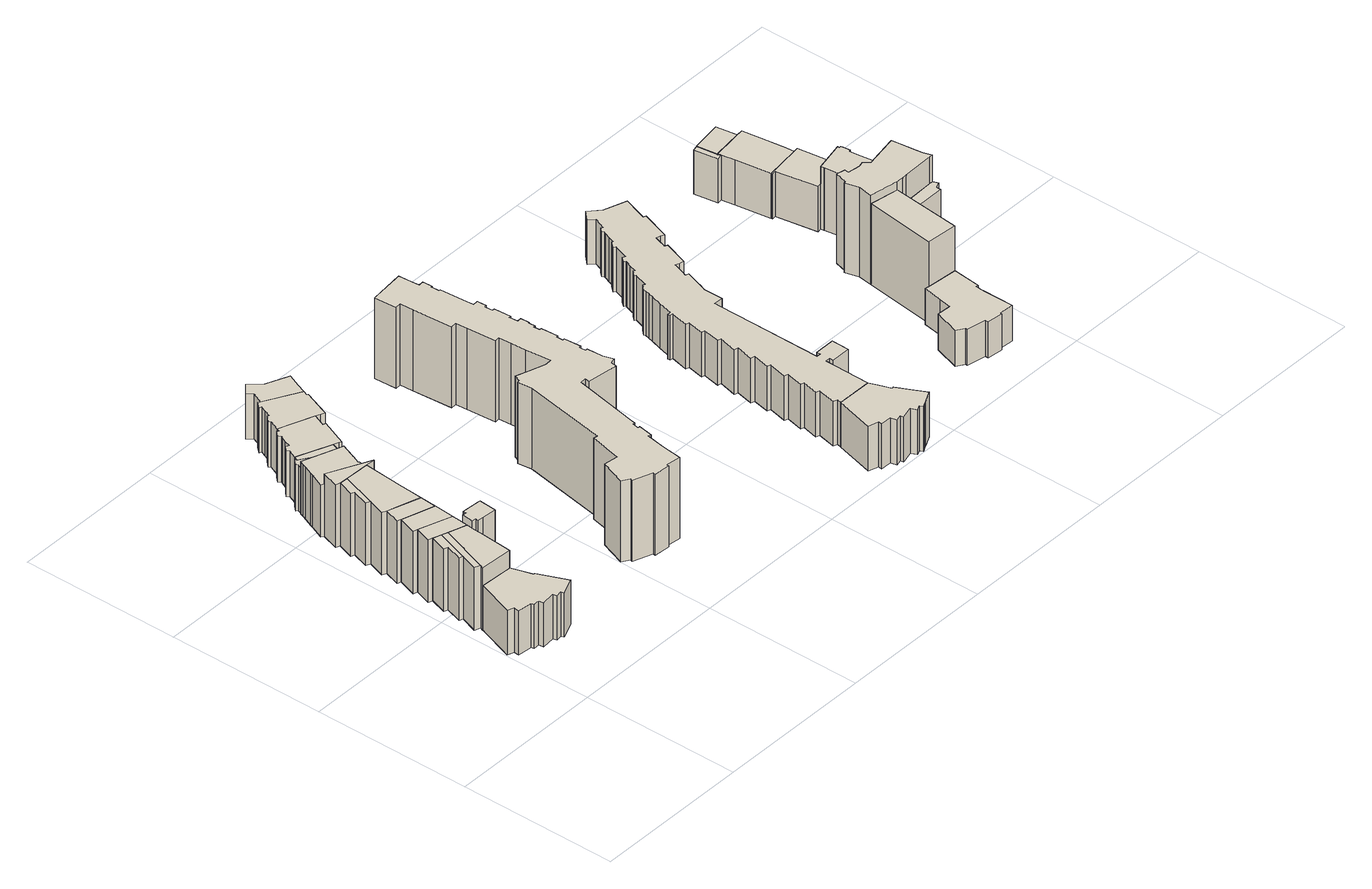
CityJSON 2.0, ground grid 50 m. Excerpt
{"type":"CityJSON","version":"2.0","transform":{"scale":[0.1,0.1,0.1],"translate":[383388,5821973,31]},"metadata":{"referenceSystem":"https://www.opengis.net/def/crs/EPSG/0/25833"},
"CityObjects":{
"building1":{"type":"Building","attributes":{"Gemeindeschluessel":"11000004","function":"31001_1010"},"address":[{"country":"Germany","locality":"Berlin","thoroughfareNumber":"68, 68A, 68B, 68C, 68D, 68E","thoroughfareName":"Heilmannring"}],"children":["building1-1","building1-2","building1-3","building1-4","building1-5","building1-6","building1-7","building1-8","building1-9","building1-10","building1-11","building1-12","building1-13","building1-14","building1-15","building1-16","building1-17"]},
"building1-1":{"type":"BuildingPart","attributes":{"BezugspunktDach":"2200","measuredHeight":20.8,"storeysAboveGround":6},"parents":["building1"],"geometry":[{"type":"Solid","lod":"1","boundaries":[[[[0,1,2,3,4,5,6,7]],[[8,9,10,11,12,13,14,15]],[[8,15,7,6]],[[11,10,4,3]],[[12,11,3,2]],[[13,12,2,1]],[[15,14,0,7]],[[8,6,5,9]],[[9,5,4,10]],[[13,1,0,14]]]]}]},
"building1-2":{"type":"BuildingPart","attributes":{"BezugspunktDach":"2200","measuredHeight":20.8,"storeysAboveGround":6},"parents":["building1"],"geometry":[{"type":"MultiSurface","lod":"1","boundaries":[[[16,17,18,19,20,21,22]],[[23,24,25,26,27,28,29]],[[23,29,22,21]],[[30,19,20,19]],[[26,31,32,18]],[[27,26,18,17]],[[28,27,17,16]],[[29,28,33,34,35,36,16,22]],[[24,23,21,20]],[[25,24,20,19,30]],[[25,19,32,31]],[[36,35,34,33]]]}]},
"building1-3":{"type":"BuildingPart","attributes":{"BezugspunktDach":"2200","measuredHeight":20.86,"storeysAboveGround":6},"parents":["building1"],"geometry":[{"type":"MultiSurface","lod":"1","boundaries":[[[21,20,37,38,39]],[[40,41,24,23,42]],[[40,42,39,38]],[[24,20,37,20]],[[43,21,20,21]],[[42,23,21,39]],[[41,40,38,37]],[[41,37,20,24]],[[23,24,44,20,21,43]]]}]},
"building1-4":{"type":"BuildingPart","attributes":{"BezugspunktDach":"2200","measuredHeight":20.86,"storeysAboveGround":6},"parents":["building1"],"geometry":[{"type":"MultiSurface","lod":"1","boundaries":[[[38,37,45,46,47,48]],[[49,50,51,41,40,52]],[[49,52,48,47]],[[50,49,47,46]],[[51,50,46,45]],[[41,37,45,53,45,37]],[[52,40,38,48]],[[51,53,45,37,41]],[[40,41,37,38]]]}]},
"building1-5":{"type":"BuildingPart","attributes":{"BezugspunktDach":"2200","measuredHeight":20.79,"storeysAboveGround":6},"parents":["building1"],"geometry":[{"type":"MultiSurface","lod":"1","boundaries":[[[45,19,54,55,56]],[[57,58,25,51,59]],[[57,59,56,55]],[[58,54,60,61]],[[59,51,45,56]],[[57,55,54,58]],[[25,61,60,19]],[[25,19,20,24]],[[24,20,37,41]],[[41,62,37,45,51]]]}]},
"building1-6":{"type":"BuildingPart","attributes":{"BezugspunktDach":"2200","measuredHeight":20.81,"storeysAboveGround":6},"parents":["building1"],"geometry":[{"type":"MultiSurface","lod":"1","boundaries":[[[55,54,63,64,65]],[[66,67,58,57,68]],[[66,68,65,64]],[[68,57,55,65]],[[66,64,63,67]],[[69,57,58,54,55]]]}]},
"building1-7":{"type":"BuildingPart","attributes":{"BezugspunktDach":"2200","measuredHeight":20.82,"storeysAboveGround":6},"parents":["building1"],"geometry":[{"type":"MultiSurface","lod":"1","boundaries":[[[64,63,1,0,70]],[[14,13,67,66,71]],[[14,71,70,0]],[[67,13,1,63]],[[71,66,64,70]],[[13,14,0,1]],[[72,66,67,63,64]]]}]},
"building1-8":{"type":"BuildingPart","attributes":{"BezugspunktDach":"2200","measuredHeight":18.82,"storeysAboveGround":6},"parents":["building1"],"geometry":[{"type":"MultiSurface","lod":"1","boundaries":[[[73,74,75,76,77,78,79,80,81,82,83,84,85,86,87,88]],[[89,90,91,92,93,94,95,96,97,98,99,100,101,102,103,104]],[[89,104,88,87]],[[90,89,87,86]],[[91,90,86,85]],[[92,91,85,84]],[[93,92,84,83]],[[105,106,83,82]],[[95,94,82,81]],[[96,95,81,80]],[[97,96,80,79]],[[98,97,79,78]],[[99,98,78,77]],[[100,99,77,76]],[[101,100,76,75]],[[102,101,75,74]],[[104,103,73,88]],[[107,94,93,108,106,105]],[[103,102,74,73]]]}]},
"building1-9":{"type":"BuildingPart","attributes":{"BezugspunktDach":"2200","measuredHeight":15.21,"storeysAboveGround":6},"parents":["building1"],"geometry":[{"type":"MultiSurface","lod":"1","boundaries":[[[105,109,110,111,112,113,114,106]],[[115,116,117,118,119,120,94,93]],[[115,93,106,114]],[[116,115,114,113]],[[117,116,113,112]],[[118,117,112,111]],[[119,118,111,110]],[[121,122,119,110,109]],[[94,120,109,105]],[[120,119,122,121]],[[93,94,123,105,106,108]]]}]},
"building1-10":{"type":"BuildingPart","attributes":{"BezugspunktDach":"2200","measuredHeight":15.12,"storeysAboveGround":6},"parents":["building1"],"geometry":[{"type":"Solid","lod":"1","boundaries":[[[[121,124,125,122]],[[126,127,120,119]],[[126,119,122,125]],[[120,127,124,121]],[[127,126,125,124]],[[119,120,121,122]]]]}]},
"building1-11":{"type":"BuildingPart","attributes":{"BezugspunktDach":"2200","measuredHeight":20.81,"storeysAboveGround":6},"parents":["building1"],"geometry":[{"type":"MultiSurface","lod":"1","boundaries":[[[128,4,129,130,131,132]],[[103,102,133,10,134,135]],[[103,135,132,131]],[[74,73,103,131,130]],[[133,102,130,129]],[[10,133,129,4]],[[5,4,10,4,128]],[[135,134,128,132]],[[102,103,73,74]],[[10,4,5,9]],[[134,9,5,128]]]}]},
"building1-12":{"type":"BuildingPart","attributes":{"BezugspunktDach":"2200","measuredHeight":20.8,"storeysAboveGround":6},"parents":["building1"],"geometry":[{"type":"Solid","lod":"1","boundaries":[[[[6,5,128,136,137,138]],[[139,140,134,9,8,141]],[[139,141,138,137]],[[140,139,137,136]],[[134,140,136,128]],[[9,134,128,5]],[[141,8,6,138]],[[9,5,6,8]]]]}]},
"building1-13":{"type":"BuildingPart","attributes":{"BezugspunktDach":"2200","measuredHeight":15.12,"storeysAboveGround":6},"parents":["building1"],"geometry":[{"type":"MultiSurface","lod":"1","boundaries":[[[124,142,143,144,145,146,147,148,149,150,151,152,153,154,155,156,157,125]],[[158,159,160,161,162,163,164,165,166,167,168,169,170,171,172,173,127,126]],[[158,126,125,157]],[[159,158,157,156]],[[160,159,156,155]],[[161,160,155,154]],[[162,161,154,153]],[[163,162,153,152]],[[164,163,152,151]],[[165,164,151,150]],[[166,165,150,149]],[[167,166,149,148]],[[168,167,148,147]],[[174,175,147,146]],[[170,169,146,145]],[[171,170,145,144]],[[172,171,144,143]],[[173,172,143,142]],[[127,173,142,124]],[[169,168,175,174]]]}]},
"building1-14":{"type":"BuildingPart","attributes":{"BezugspunktDach":"2200","measuredHeight":15.02,"storeysAboveGround":6},"parents":["building1"],"geometry":[{"type":"MultiSurface","lod":"1","boundaries":[[[174,176,177,178,179,180,181,182,183,184,185,186,187,188,189,175]],[[190,191,192,193,194,195,196,197,198,199,200,201,202,203,169,168]],[[190,168,175,189]],[[191,190,189,188]],[[192,191,188,187]],[[193,192,187,186]],[[194,193,186,185]],[[195,194,185,184]],[[196,195,184,183]],[[197,196,183,182]],[[198,197,182,181]],[[200,199,180,179]],[[201,200,179,178]],[[202,201,178,177]],[[203,202,177,176]],[[169,203,176,174]],[[204,199,198,181,180]],[[169,174,175,168]]]}]},
"building1-15":{"type":"BuildingPart","attributes":{"BezugspunktDach":"2200","measuredHeight":14.99,"storeysAboveGround":6},"parents":["building1"],"geometry":[{"type":"MultiSurface","lod":"1","boundaries":[[[180,205,206,207,208,209,210,181]],[[211,212,213,214,215,216,199,198]],[[211,198,181,210]],[[212,211,210,209]],[[213,212,209,208]],[[214,213,208,207]],[[215,214,207,206]],[[216,215,206,205]],[[199,216,205,180]],[[217,198,199,180,181]]]}]},
"building1-16":{"type":"BuildingPart","attributes":{"BezugspunktDach":"2200","measuredHeight":23.24,"storeysAboveGround":6},"parents":["building1"],"geometry":[{"type":"MultiSurface","lod":"1","boundaries":[[[218,219,220,221,222,223,224,225,226,227]],[[61,228,229,230,231,232,233,234,235,31]],[[60,19,25,19,32,227,226]],[[228,61,226,225]],[[229,228,225,224]],[[230,229,224,223]],[[231,230,223,222]],[[232,231,222,221]],[[233,232,221,220]],[[234,233,220,219]],[[235,234,219,218]],[[31,235,218,227]],[[31,32,19,25]],[[61,25,19,60]]]}]},
"building1-17":{"type":"BuildingPart","attributes":{"BezugspunktDach":"2200","measuredHeight":14.69,"storeysAboveGround":6},"parents":["building1"],"geometry":[{"type":"Solid","lod":"1","boundaries":[[[[236,237,238,239,240,241,242,243,244,245,246,247,248,249,36,35,250,251]],[[252,34,33,253,254,255,256,257,258,259,260,261,262,263,264,265,266,267]],[[252,267,251,250]],[[34,252,250,35]],[[253,33,36,249]],[[254,253,249,248]],[[255,254,248,247]],[[256,255,247,246]],[[257,256,246,245]],[[258,257,245,244]],[[259,258,244,243]],[[260,259,243,242]],[[261,260,242,241]],[[262,261,241,240]],[[263,262,240,239]],[[264,263,239,238]],[[265,264,238,237]],[[266,265,237,236]],[[267,266,236,251]],[[33,34,35,36]]]]}]},
"building2":{"type":"Building","attributes":{"Gemeindeschluessel":"11000004","BezugspunktDach":"2200","function":"31001_1010","measuredHeight":26.9,"storeysAboveGround":3},"address":[{"country":"Germany","locality":"Berlin","thoroughfareNumber":"66, 66A, 66B, 66C","thoroughfareName":"Heilmannring"}],"geometry":[{"type":"Solid","lod":"1","boundaries":[[[[268,269,270,271,272,273,274,275,276,277,278,279,280,281,282,283,284,285,286,287,288,289,290,291,292,293,294,295,296,297,298,299,300,301,302,303,304,305,306,307,308,309,310,311,312,313,314,315,316,317,318,319,320,321,322,323,324,325,326,327,328,329,330,331,332,333,334,335,336,337,338,339,340,341,342,343,344,345]],[[346,347,348,349,350,351,352,353,354,355,356,357,358,359,360,361,362,363,364,365,366,367,368,369,370,371,372,373,374,375,376,377,378,379,380,381,382,383,384,385,386,387,388,389,390,391,392,393,394,395,396,397,398,399,400,401,402,403,404,405,406,407,408,409,410,411,412,413,414,415,416,417,418,419,420,421,422,423]],[[346,423,345,344]],[[347,346,344,343]],[[348,347,343,342]],[[349,348,342,341]],[[350,349,341,340]],[[351,350,340,339]],[[352,351,339,338]],[[353,352,338,337]],[[354,353,337,336]],[[355,354,336,335]],[[356,355,335,334]],[[357,356,334,333]],[[358,357,333,332]],[[359,358,332,331]],[[360,359,331,330]],[[361,360,330,329]],[[362,361,329,328]],[[363,362,328,327]],[[364,363,327,326]],[[365,364,326,325]],[[366,365,325,324]],[[367,366,324,323]],[[368,367,323,322]],[[369,368,322,321]],[[370,369,321,320]],[[371,370,320,319]],[[372,371,319,318]],[[373,372,318,317]],[[374,373,317,316]],[[375,374,316,315]],[[376,375,315,314]],[[377,376,314,313]],[[378,377,313,312]],[[379,378,312,311]],[[380,379,311,310]],[[381,380,310,309]],[[382,381,309,308]],[[383,382,308,307]],[[384,383,307,306]],[[385,384,306,305]],[[386,385,305,304]],[[387,386,304,303]],[[388,387,303,302]],[[389,388,302,301]],[[390,389,301,300]],[[391,390,300,299]],[[392,391,299,298]],[[393,392,298,297]],[[394,393,297,296]],[[395,394,296,295]],[[396,395,295,294]],[[397,396,294,293]],[[398,397,293,292]],[[399,398,292,291]],[[400,399,291,290]],[[401,400,290,289]],[[402,401,289,288]],[[403,402,288,287]],[[404,403,287,286]],[[405,404,286,285]],[[406,405,285,284]],[[407,406,284,283]],[[408,407,283,282]],[[409,408,282,281]],[[410,409,281,280]],[[411,410,280,279]],[[412,411,279,278]],[[413,412,278,277]],[[414,413,277,276]],[[415,414,276,275]],[[416,415,275,274]],[[417,416,274,273]],[[418,417,273,272]],[[419,418,272,271]],[[420,419,271,270]],[[421,420,270,269]],[[422,421,269,268]],[[423,422,268,345]]]]}]},
"building3":{"type":"Building","attributes":{"Gemeindeschluessel":"11000004","function":"31001_1010"},"address":[{"country":"Germany","locality":"Berlin","thoroughfareNumber":"64, 64A, 64B, 64C, 64D, 64E","thoroughfareName":"Heilmannring"}],"children":["building3-1","building3-2"]},
"building3-1":{"type":"BuildingPart","attributes":{"BezugspunktDach":"2200","measuredHeight":14.83,"storeysAboveGround":6},"parents":["building3"],"geometry":[{"type":"Solid","lod":"1","boundaries":[[[[424,425,426,427,428,429,430,431,432,433,434,435,436,437,438,439,440,441,442,443,444,445,446,447,448,449,450,451,452,453,454,455,456,457,458,459,460,461,462,463,464,465,466,467,468,469,470,471,472,473,474,475,476,477,478,479,480,481,482,483,484,485,486,487,488,489,490,491,492,493,494,495,496,497,498,499,500,501,502,503,504,505,506,507,508,509]],[[510,511,512,513,514,515,516,517,518,519,520,521,522,523,524,525,526,527,528,529,530,531,532,533,534,535,536,537,538,539,540,541,542,543,544,545,546,547,548,549,550,551,552,553,554,555,556,557,558,559,560,561,562,563,564,565,566,567,568,569,570,571,572,573,574,575,576,577,578,579,580,581,582,583,584,585,586,587,588,589,590,591,592,593,594,595]],[[510,595,509,508]],[[511,510,508,507]],[[512,511,507,506]],[[513,512,506,505]],[[514,513,505,504]],[[515,514,504,503]],[[516,515,503,502]],[[517,516,502,501]],[[518,517,501,500]],[[519,518,500,499]],[[520,519,499,498]],[[521,520,498,497]],[[522,521,497,496]],[[523,522,496,495]],[[524,523,495,494]],[[525,524,494,493]],[[526,525,493,492]],[[527,526,492,491]],[[528,527,491,490]],[[529,528,490,489]],[[530,529,489,488]],[[531,530,488,487]],[[532,531,487,486]],[[533,532,486,485]],[[534,533,485,484]],[[535,534,484,483]],[[536,535,483,482]],[[537,536,482,481]],[[538,537,481,480]],[[539,538,480,479]],[[540,539,479,478]],[[541,540,478,477]],[[542,541,477,476]],[[543,542,476,475]],[[544,543,475,474]],[[545,544,474,473]],[[546,545,473,472]],[[547,546,472,471]],[[548,547,471,470]],[[549,548,470,469]],[[550,549,469,468]],[[551,550,468,467]],[[552,551,467,466]],[[553,552,466,465]],[[554,553,465,464]],[[555,554,464,463]],[[556,555,463,462]],[[557,556,462,461]],[[558,557,461,460]],[[559,558,460,459]],[[560,559,459,458]],[[561,560,458,457]],[[562,561,457,456]],[[563,562,456,455]],[[564,563,455,454]],[[565,564,454,453]],[[566,565,453,452]],[[567,566,452,451]],[[568,567,451,450]],[[569,568,450,449]],[[570,569,449,448]],[[571,570,448,447]],[[572,571,447,446]],[[573,572,446,445]],[[574,573,445,444]],[[575,574,444,443]],[[576,575,443,442]],[[577,576,442,441]],[[578,577,441,440]],[[579,578,440,439]],[[580,579,439,438]],[[581,580,438,437]],[[582,581,437,436]],[[583,582,436,435]],[[584,583,435,434]],[[585,584,434,433]],[[586,585,433,432]],[[587,586,432,431]],[[588,587,431,430]],[[589,588,430,429]],[[590,589,429,428]],[[591,590,428,427]],[[592,591,427,426]],[[594,593,425,424]],[[595,594,424,509]],[[593,592,426,425]]]]}]},
"building3-2":{"type":"BuildingPart","attributes":{"BezugspunktDach":"2200","measuredHeight":14.89,"storeysAboveGround":6},"parents":["building3"],"geometry":[{"type":"MultiSurface","lod":"1","boundaries":[[[596,597,598,599,600,601,602,603,604,605,606,607,608,609,610,611,612,426,425,613]],[[614,615,616,617,618,619,620,621,622,623,624,625,626,627,628,629,630,631,632,633]],[[614,633,613,425]],[[615,614,593,592,426,425,426]],[[616,615,426,612]],[[617,616,612,611]],[[618,617,611,610]],[[619,618,610,609]],[[620,619,609,608]],[[621,620,608,607]],[[622,621,607,606]],[[623,622,606,605]],[[624,623,605,604]],[[625,624,604,603]],[[626,625,603,602]],[[627,626,602,601]],[[628,627,601,600]],[[629,628,600,599]],[[630,629,599,598]],[[631,630,598,597]],[[632,631,597,596]],[[633,632,596,613]],[[425,426,592,593]]]}]},
"building4":{"type":"Building","attributes":{"Gemeindeschluessel":"11000004","function":"31001_1010"},"address":[{"country":"Germany","locality":"Berlin","thoroughfareNumber":"62, 62A, 62B, 62C","thoroughfareName":"Heilmannring"}],"children":["building4-1","building4-2","building4-3","building4-4","building4-5","building4-6","building4-7","building4-8","building4-9"]},
"building4-1":{"type":"BuildingPart","attributes":{"BezugspunktDach":"2200","measuredHeight":29.75,"storeysAboveGround":6},"parents":["building4"],"geometry":[{"type":"MultiSurface","lod":"1","boundaries":[[[634,635,636,637,638,639,640,641,642,643,644,645,646,647,648,649,650,651]],[[652,653,654,655,656,657,658,659,660,661,662,663,664,665,666,667,668,669]],[[652,669,651,650]],[[653,652,650,649]],[[654,653,649,648]],[[655,654,648,647]],[[656,655,647,646]],[[657,656,646,645]],[[658,657,645,644]],[[659,658,644,643]],[[660,670,671,643,642]],[[661,660,642,641]],[[662,661,641,640]],[[672,673,662,640,639]],[[674,672,675,639,638]],[[665,664,638,637]],[[666,665,637,636]],[[676,677,678,636,635]],[[668,667,635,634]],[[669,668,634,651]],[[671,670,660,659]],[[663,662,673,672]],[[679,664,663,675,672,674]],[[667,666,678,677,676]]]}]},
"building4-2":{"type":"BuildingPart","attributes":{"BezugspunktDach":"2200","measuredHeight":26.9,"storeysAboveGround":6},"parents":["building4"],"geometry":[{"type":"MultiSurface","lod":"1","boundaries":[[[680,677,676,681]],[[667,666,682,683]],[[667,683,681,676]],[[682,666,677,680]],[[684,685,686,687,684,683,682,680,681]],[[667,676,677,666]],[[687,686,685,684]]]}]},
"building4-3":{"type":"BuildingPart","attributes":{"BezugspunktDach":"2200","measuredHeight":20.87,"storeysAboveGround":6},"parents":["building4"],"geometry":[{"type":"Solid","lod":"1","boundaries":[[[[688,689,690,691,673,672,674]],[[663,662,692,693,694,695,664]],[[692,662,673,691]],[[693,692,691,690]],[[694,693,690,689]],[[695,694,689,688]],[[664,695,688,674]],[[663,664,674,672]],[[662,663,672,673]]]]}]},
"building4-4":{"type":"BuildingPart","attributes":{"BezugspunktDach":"2200","measuredHeight":21.06,"storeysAboveGround":6},"parents":["building4"],"geometry":[{"type":"MultiSurface","lod":"1","boundaries":[[[696,697,698,699,671,670,700,701,702,703,704,705,706,707,708]],[[709,710,711,712,713,714,715,716,660,659,717,718,719,720,721]],[[722,723,724,708,707]],[[710,709,707,706]],[[711,710,706,705]],[[712,711,705,704]],[[713,712,704,703]],[[714,713,703,702]],[[715,714,702,701]],[[716,715,701,700]],[[660,716,700,670]],[[717,659,671,699]],[[718,717,699,698]],[[719,718,698,697]],[[720,719,697,696]],[[721,720,696,708]],[[709,721,724,723,722]],[[670,671,659,660]]]}]},
"building4-5":{"type":"BuildingPart","attributes":{"BezugspunktDach":"2200","measuredHeight":15,"storeysAboveGround":6},"parents":["building4"],"geometry":[{"type":"Solid","lod":"1","boundaries":[[[[725,726,727,724,723,728,729,730]],[[731,732,709,721,733,734,735,736]],[[730,736,730,729]],[[732,731,729,728]],[[709,732,728,723]],[[733,721,724,727]],[[734,733,727,726]],[[735,734,726,725]],[[736,735,725,730]],[[731,736,730,729]],[[721,709,723,724]]]]}]},
"building4-6":{"type":"BuildingPart","attributes":{"BezugspunktDach":"2200","measuredHeight":14.99,"storeysAboveGround":6},"parents":["building4"],"geometry":[{"type":"MultiSurface","lod":"1","boundaries":[[[737,738,730,729,739,740,741,742]],[[743,744,745,731,736,746,747,748]],[[749,750,742,741]],[[744,743,741,740]],[[745,744,740,739]],[[731,745,739,729]],[[746,736,730,738]],[[751,747,746,738,737]],[[752,751,753,737,742]],[[754,743,755,748,750,749]],[[736,731,729,730]],[[753,747,748,752,756,757,758,747,751]],[[753,751,747]]]}]},
"building4-7":{"type":"BuildingPart","attributes":{"BezugspunktDach":"2200","measuredHeight":14.93,"storeysAboveGround":6},"parents":["building4"],"geometry":[{"type":"MultiSurface","lod":"1","boundaries":[[[750,749,759,760]],[[761,743,748,758]],[[761,758,760,759]],[[743,761,759,749]],[[757,752,748,750,760]],[[743,749,750,748]],[[758,748,752,757]]]}]},
"building4-8":{"type":"BuildingPart","attributes":{"BezugspunktDach":"2200","measuredHeight":14.7,"storeysAboveGround":6},"parents":["building4"],"geometry":[{"type":"MultiSurface","lod":"1","boundaries":[[[762,751,757,763]],[[758,747,764,765]],[[758,765,763,757]],[[758,748,747]],[[764,747,751,762]],[[765,764,762,763]],[[751,747,748,752]],[[757,752,748,758]]]}]},
"building4-9":{"type":"BuildingPart","attributes":{"BezugspunktDach":"2200","measuredHeight":11.87,"storeysAboveGround":6},"parents":["building4"],"geometry":[{"type":"Solid","lod":"1","boundaries":[[[[766,767,768,769,770,771,772,773,774,775,776,777,686,685,778,779,780,781,782]],[[783,784,785,786,684,687,787,788,789,790,791,792,793,794,795,796,797,798,799]],[[783,799,782,781]],[[784,783,781,780]],[[785,784,780,779]],[[786,785,779,778]],[[684,786,778,685]],[[787,687,686,777]],[[788,787,777,776]],[[789,788,776,775]],[[790,789,775,774]],[[791,790,774,773]],[[792,791,773,772]],[[793,792,772,771]],[[794,793,771,770]],[[795,794,770,769]],[[796,795,769,768]],[[797,796,768,767]],[[798,797,767,766]],[[799,798,766,782]],[[687,684,685,686]]]]}]}
},
"vertices":[
[71,747,214],[172,714,214],[178,793,214],[186,901,214],[187,913,214],[111,916,214],[75,805,214],[57,752,214],[75,805,6],[111,916,6],[187,913,6],[186,901,6],[178,793,6],[172,714,6],[71,747,6],[57,752,6],
[148,390,214],[156,494,214],[157,517,214],[160,545,214],[104,563,214],[50,407,214],[45,395,214],[50,407,6],[104,563,6],[160,545,6],[157,517,6],[156,494,6],[148,390,6],[45,395,6],[160,545,181],[158,526,6],[158,526,214],[148,390,9],[45,395,9],[45,395,156],[148,390,156],
[85,570,214],[50,466,214],[32,413,214],[50,466,6],[85,570,6],[32,413,6],[50,407,14],[104,563,145],
[59,578,214],[42,526,214],[54,522,214],[38,470,214],[54,522,6],[42,526,6],[59,578,6],[38,470,6],[59,578,58],
[164,599,214],[62,633,214],[45,583,214],[62,633,6],[164,599,6],[45,583,6],[161,562,214],[161,562,6],[85,570,173],
[168,662,214],[67,693,214],[48,637,214],[67,693,6],[168,662,6],[48,637,6],[62,633,131],
[55,697,214],[55,697,6],[67,693,207],
[87,975,180],[215,913,180],[215,918,180],[219,965,180],[216,966,180],[222,981,180],[225,988,180],[227,994,180],[245,1040,180],[239,1042,180],[122,1084,180],[117,1071,180],[112,1059,180],[101,1032,180],[97,1022,180],[79,979,180],[97,1022,6],[101,1032,6],[112,1059,6],[117,1071,6],[122,1084,6],[239,1042,6],[245,1040,6],[227,994,6],[225,988,6],[222,981,6],[216,966,6],[219,965,6],[215,918,6],[215,913,6],[87,975,6],[79,979,6],[239,1042,158],[122,1084,158],[239,1042,64],[122,1084,130],
[242,1050,158],[143,1113,158],[137,1118,158],[123,1103,158],[128,1098,158],[124,1087,158],[124,1087,6],[128,1098,6],[123,1103,6],[137,1118,6],[143,1113,6],[242,1050,6],[242,1050,157],[143,1113,157],[239,1042,127],
[255,1085,157],[149,1127,157],[149,1127,6],[255,1085,6],
[83,917,214],[215,911,214],[215,913,214],[87,975,214],[70,921,214],[215,911,6],[83,917,6],[70,921,6],
[67,866,214],[78,862,214],[61,810,214],[78,862,6],[67,866,6],[61,810,6],
[272,1078,157],[279,1075,157],[312,1158,157],[303,1161,157],[319,1200,157],[212,1241,157],[208,1231,157],[202,1234,157],[187,1218,157],[194,1211,157],[191,1204,157],[184,1189,157],[177,1171,157],[169,1175,157],[154,1161,157],[160,1154,157],[160,1154,6],[154,1161,6],[169,1175,6],[177,1171,6],[184,1189,6],[191,1204,6],[194,1211,6],[187,1218,6],[202,1234,6],[208,1231,6],[212,1241,6],[319,1200,6],[303,1161,6],[312,1158,6],[279,1075,6],[272,1078,6],[319,1200,156],[212,1241,156],
[334,1194,156],[346,1189,156],[379,1275,156],[375,1276,156],[381,1291,156],[274,1350,156],[267,1354,156],[252,1336,156],[259,1333,156],[252,1316,156],[243,1294,156],[238,1297,156],[220,1279,156],[225,1273,156],[225,1273,6],[220,1279,6],[238,1297,6],[243,1294,6],[252,1316,6],[259,1333,6],[252,1336,6],[267,1354,6],[274,1350,6],[381,1291,6],[375,1276,6],[379,1275,6],[346,1189,6],[334,1194,6],[381,1291,89],
[392,1319,156],[409,1361,156],[339,1391,156],[306,1428,156],[275,1401,156],[289,1385,156],[289,1385,6],[275,1401,6],[306,1428,6],[339,1391,6],[409,1361,6],[392,1319,6],[274,1350,81],
[171,525,238],[171,516,238],[188,514,238],[233,511,238],[237,566,238],[231,567,238],[175,571,238],[174,561,238],[161,562,238],[158,526,238],[174,561,6],[175,571,6],[231,567,6],[237,566,6],[233,511,6],[188,514,6],[171,516,6],[171,525,6],
[24,270,156],[22,253,156],[68,249,156],[70,239,156],[89,241,156],[91,224,156],[133,229,156],[136,217,156],[155,220,156],[158,211,156],[211,233,156],[172,324,156],[168,324,156],[157,362,156],[44,395,156],[3,277,156],[44,395,9],[157,362,9],[168,324,9],[172,324,9],[211,233,9],[158,211,9],[155,220,9],[136,217,9],[133,229,9],[91,224,9],[89,241,9],[70,239,9],[68,249,9],[22,253,9],[24,270,9],[3,277,9],
[527,292,275],[525,286,275],[585,264,275],[584,257,275],[634,252,275],[635,259,275],[681,254,275],[688,316,275],[698,376,275],[707,374,275],[715,419,275],[708,420,275],[712,440,275],[718,439,275],[722,459,275],[761,658,275],[779,660,275],[778,645,275],[875,635,275],[877,653,275],[895,658,275],[885,690,275],[881,739,275],[875,739,275],[874,760,275],[880,760,275],[876,813,275],[870,813,275],[869,834,275],[875,835,275],[871,889,275],[865,888,275],[863,908,275],[869,908,275],[868,929,275],[871,929,275],[869,957,275],[856,956,275],[854,983,275],[860,983,275],[856,1037,275],[849,1036,275],[847,1062,275],[854,1062,275],[852,1092,275],[836,1091,275],[834,1114,275],[828,1199,275],[823,1199,275],[822,1224,275],[826,1224,275],[824,1255,275],[808,1254,275],[805,1293,275],[803,1320,275],[691,1309,275],[696,1238,275],[713,1240,275],[716,1197,275],[726,1073,275],[743,1074,275],[746,1037,275],[753,945,275],[768,947,275],[771,908,275],[775,861,275],[781,781,275],[761,780,275],[708,797,275],[671,809,275],[663,790,275],[654,787,275],[660,743,275],[612,478,275],[599,480,275],[578,381,275],[533,387,275],[504,307,275],[533,387,6],[578,381,6],[599,480,6],[612,478,6],[660,743,6],[654,787,6],[663,790,6],[671,809,6],[708,797,6],[761,780,6],[781,781,6],[775,861,6],[771,908,6],[768,947,6],[753,945,6],[746,1037,6],[743,1074,6],[726,1073,6],[716,1197,6],[713,1240,6],[696,1238,6],[691,1309,6],[803,1320,6],[805,1293,6],[808,1254,6],[824,1255,6],[826,1224,6],[822,1224,6],[823,1199,6],[828,1199,6],[834,1114,6],[836,1091,6],[852,1092,6],[854,1062,6],[847,1062,6],[849,1036,6],[856,1037,6],[860,983,6],[854,983,6],[856,956,6],[869,957,6],[871,929,6],[868,929,6],[869,908,6],[863,908,6],[865,888,6],[871,889,6],[875,835,6],[869,834,6],[870,813,6],[876,813,6],[880,760,6],[874,760,6],[875,739,6],[881,739,6],[885,690,6],[895,658,6],[877,653,6],[875,635,6],[778,645,6],[779,660,6],[761,658,6],[722,459,6],[718,439,6],[712,440,6],[708,420,6],[715,419,6],[707,374,6],[698,376,6],[688,316,6],[681,254,6],[635,259,6],[634,252,6],[584,257,6],[585,264,6],[525,286,6],[527,292,6],[504,307,6],
[1256,195,155],[1253,182,155],[1363,181,155],[1364,293,155],[1364,325,155],[1378,325,155],[1378,313,155],[1440,312,155],[1441,368,155],[1378,368,155],[1378,356,155],[1364,356,155],[1366,693,155],[1366,708,155],[1394,707,155],[1394,768,155],[1402,791,155],[1404,797,155],[1419,843,155],[1409,846,155],[1426,894,155],[1439,890,155],[1451,886,155],[1478,964,155],[1469,968,155],[1482,1007,155],[1496,1003,155],[1507,999,155],[1537,1088,155],[1529,1091,155],[1542,1130,155],[1555,1167,155],[1485,1191,155],[1451,1223,155],[1426,1196,155],[1441,1179,155],[1428,1143,155],[1421,1146,155],[1410,1133,155],[1414,1128,155],[1412,1121,155],[1405,1103,155],[1399,1084,155],[1394,1085,155],[1378,1067,155],[1385,1063,155],[1370,1018,155],[1361,1021,155],[1348,1006,155],[1354,1003,155],[1352,997,155],[1347,982,155],[1340,960,155],[1334,962,155],[1321,947,155],[1326,944,155],[1312,901,155],[1304,904,155],[1288,887,155],[1291,882,155],[1286,867,155],[1282,851,155],[1272,817,155],[1260,773,155],[1251,773,155],[1251,765,155],[1261,764,155],[1247,709,155],[1259,706,155],[1248,654,155],[1258,652,155],[1248,600,155],[1260,597,155],[1246,541,155],[1258,538,155],[1246,484,155],[1258,481,155],[1247,428,155],[1258,425,155],[1245,368,155],[1257,365,155],[1244,311,155],[1255,308,155],[1243,259,155],[1256,256,155],[1243,199,155],[1256,256,7],[1243,259,7],[1255,308,7],[1244,311,7],[1257,365,7],[1245,368,7],[1258,425,7],[1247,428,7],[1258,481,7],[1246,484,7],[1258,538,7],[1246,541,7],[1260,597,7],[1248,600,7],[1258,652,7],[1248,654,7],[1259,706,7],[1247,709,7],[1261,764,7],[1251,765,7],[1251,773,7],[1260,773,7],[1272,817,7],[1282,851,7],[1286,867,7],[1291,882,7],[1288,887,7],[1304,904,7],[1312,901,7],[1326,944,7],[1321,947,7],[1334,962,7],[1340,960,7],[1347,982,7],[1352,997,7],[1354,1003,7],[1348,1006,7],[1361,1021,7],[1370,1018,7],[1385,1063,7],[1378,1067,7],[1394,1085,7],[1399,1084,7],[1405,1103,7],[1412,1121,7],[1414,1128,7],[1410,1133,7],[1421,1146,7],[1428,1143,7],[1441,1179,7],[1426,1196,7],[1451,1223,7],[1485,1191,7],[1555,1167,7],[1542,1130,7],[1529,1091,7],[1537,1088,7],[1507,999,7],[1496,1003,7],[1482,1007,7],[1469,968,7],[1478,964,7],[1451,886,7],[1439,890,7],[1426,894,7],[1409,846,7],[1419,843,7],[1404,797,7],[1402,791,7],[1394,768,7],[1394,707,7],[1366,708,7],[1366,693,7],[1364,356,7],[1378,356,7],[1378,368,7],[1441,368,7],[1440,312,7],[1378,313,7],[1378,325,7],[1364,325,7],[1364,293,7],[1363,181,7],[1253,182,7],[1256,195,7],[1243,199,7],
[1252,51,155],[1251,40,155],[1285,38,155],[1290,19,155],[1308,24,155],[1311,14,155],[1350,24,155],[1359,6,155],[1374,14,155],[1379,3,155],[1392,10,155],[1400,14,155],[1436,32,155],[1417,69,155],[1392,118,155],[1387,116,155],[1373,155,155],[1221,60,155],[1253,182,6],[1363,181,6],[1373,155,6],[1387,116,6],[1392,118,6],[1417,69,6],[1436,32,6],[1400,14,6],[1392,10,6],[1379,3,6],[1374,14,6],[1359,6,6],[1350,24,6],[1311,14,6],[1308,24,6],[1290,19,6],[1285,38,6],[1251,40,6],[1252,51,6],[1221,60,6],
[1845,614,303],[1839,570,303],[1929,556,303],[1949,553,303],[1965,554,303],[2065,558,303],[2075,557,303],[2066,584,303],[2054,680,303],[1961,663,303],[1948,660,303],[1932,678,303],[1916,673,303],[1876,679,303],[1878,692,303],[1851,698,303],[1841,659,303],[1834,657,303],[1841,659,6],[1851,698,6],[1878,692,6],[1876,679,6],[1916,673,6],[1932,678,6],[1948,660,6],[1961,663,6],[2054,680,6],[2066,584,6],[2075,557,6],[2065,558,6],[1965,554,6],[1949,553,6],[1929,556,6],[1839,570,6],[1845,614,6],[1834,657,6],[2054,680,213],[1961,663,213],[2065,558,215],[2075,557,215],[1965,554,215],[2065,558,155],[1839,570,275],[1929,556,275],[1929,556,140],[1965,554,110],
[1907,339,275],[1810,348,275],[1907,339,6],[1810,348,6],[1810,348,8],[1810,348,127],[1907,339,127],[1907,339,8],
[1969,518,215],[2063,518,215],[2063,533,215],[2081,540,215],[2081,540,6],[2063,533,6],[2063,518,6],[1969,518,6],
[1939,814,213],[1939,813,213],[1945,771,213],[1959,674,213],[2052,693,213],[2041,774,213],[2036,810,213],[2042,811,213],[2039,834,213],[2038,840,213],[2032,840,213],[2032,846,213],[1937,825,213],[2032,846,6],[2032,840,6],[2038,840,6],[2039,834,6],[2042,811,6],[2036,810,6],[2041,774,6],[2052,693,6],[1959,674,6],[1945,771,6],[1939,813,6],[1939,814,6],[1937,825,6],[2032,846,60],[2032,846,156],[1937,825,156],
[1889,949,156],[1902,951,156],[1924,822,156],[2015,970,156],[2000,968,156],[1888,953,156],[2000,968,6],[2015,970,6],[1924,822,6],[1902,951,6],[1889,949,6],[1888,953,6],
[1865,1105,156],[1871,1063,156],[1997,996,156],[1979,1130,156],[1959,1128,156],[1863,1115,156],[1959,1128,6],[1979,1130,6],[1997,996,6],[1871,1063,6],[1865,1105,6],[1863,1115,6],[1959,1128,155],[1863,1115,155],[1865,1105,153],[1863,1115,153],[1865,1105,43],[1959,1128,81],[1909,1121,6],[1865,1106,153],[1854,1180,153],[1854,1180,6],
[1949,1194,155],[1854,1180,155],[1949,1194,6],
[1849,1103,153],[1838,1177,153],[1849,1103,6],[1838,1177,6],
[1735,158,127],[1734,151,127],[1795,140,127],[1794,130,127],[1844,125,127],[1845,132,127],[1890,128,127],[1889,227,127],[1889,232,127],[1890,243,127],[1891,252,127],[1898,251,127],[1798,349,127],[1788,290,127],[1781,250,127],[1736,253,127],[1711,173,127],[1736,253,8],[1781,250,8],[1788,290,8],[1798,349,8],[1898,251,8],[1891,252,8],[1890,243,8],[1889,232,8],[1889,227,8],[1890,128,8],[1845,132,8],[1844,125,8],[1794,130,8],[1795,140,8],[1734,151,8],[1735,158,8],[1711,173,8]
]}
